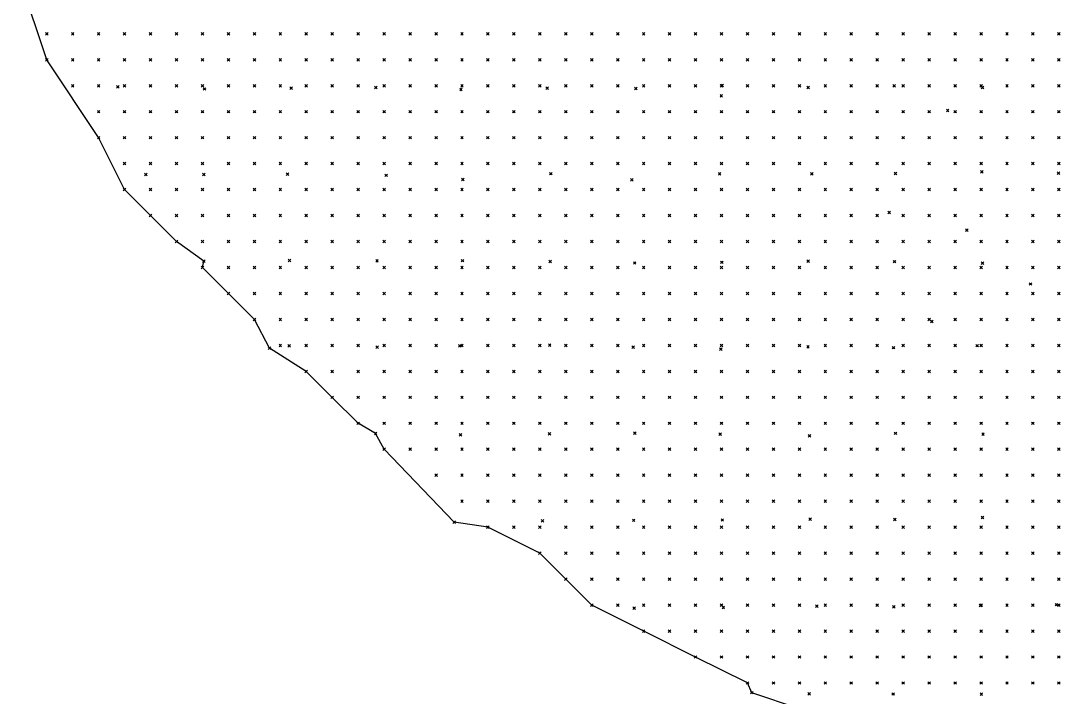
# Model space of a CAD drawing. Header units: metres. Extents: x 441556 to 446409, y 432338 to 461058.
# Drawn here: x 444191.5 to 444311.6, y 446249.8 to 446327.9 of the extents above; entities that cross this region are included whole.
import ezdxf

# ---------------------------------------------------------------- set-up
doc = ezdxf.new("R2010")
doc.units = ezdxf.units.M
doc.header["$MEASUREMENT"] = 0
doc.header["$PDMODE"] = 35
doc.header["$PDSIZE"] = 0.15
doc.layers.add('DTM-INT_YP', color=121, linetype='Continuous')
doc.layers.add('DTM-NOK-RevN_LIDAR_co_lidar', color=91, linetype='Continuous', lineweight=0)
doc.layers.add('DTM-NOK-RevN_RTK', color=32, linetype='Continuous', lineweight=0)

msp = doc.modelspace()

# ---------------------------------------------------------------- linework, layer by layer
at = {"layer": 'DTM-INT_YP'}
msp.add_polyline3d([(444281.501, 446248.407, 340.993), (444275.993, 446250.287, 341.671), (444275.502, 446251.406, 341.496), (444269.503, 446254.406, 341.441), (444263.505, 446257.405, 342.262), (444257.506, 446260.404, 342.74), (444254.507, 446263.404, 342.704), (444251.507, 446266.403, 342.652), (444245.509, 446269.402, 342.515), (444241.606, 446269.977, 342.384), (444233.511, 446278.4, 342.557), (444232.53, 446280.212, 342.595), (444230.512, 446281.4, 342.518), (444227.513, 446284.399, 342.579), (444224.513, 446287.398, 342.541), (444220.26, 446290.076, 342.255), (444218.515, 446293.397, 342.137), (444215.515, 446296.396, 341.948), (444212.516, 446299.396, 341.684), (444212.661, 446300.115, 341.702), (444209.517, 446302.395, 340.492), (444206.517, 446305.394, 339.294), (444203.518, 446308.394, 338.917), (444200.518, 446314.392, 338.771), (444194.52, 446323.39, 337.88), (444191.52, 446332.388, 337.896)], dxfattribs=at)
at = {"layer": 'DTM-NOK-RevN_LIDAR_co_lidar'}
for p in [(444194.52, 446326.39, 338.022), (444197.519, 446326.39, 338.936), (444200.518, 446326.39, 340.386), (444203.518, 446326.39, 341.82), (444206.517, 446326.39, 342.358), (444209.517, 446326.39, 342.54), (444212.516, 446326.39, 342.632), (444215.515, 446326.39, 342.667), (444218.515, 446326.39, 342.665), (444221.514, 446326.39, 342.646), (444224.513, 446326.39, 342.628), (444227.513, 446326.39, 342.639), (444230.512, 446326.39, 342.659), (444233.511, 446326.39, 342.666), (444236.511, 446326.39, 342.723), (444239.51, 446326.39, 342.789), (444242.509, 446326.39, 342.864), (444245.509, 446326.39, 342.974), (444248.508, 446326.39, 343.093), (444251.507, 446326.39, 343.207), (444254.507, 446326.39, 343.312), (444257.506, 446326.39, 343.4), (444260.505, 446326.39, 343.5), (444263.505, 446326.39, 343.619), (444266.504, 446326.39, 343.761), (444269.503, 446326.39, 343.909), (444272.503, 446326.39, 344.038), (444275.502, 446326.39, 344.193), (444278.501, 446326.39, 344.41), (444281.501, 446326.39, 344.634), (444284.5, 446326.39, 344.872), (444287.499, 446326.39, 345.141), (444290.499, 446326.39, 345.415), (444293.498, 446326.39, 345.699), (444296.497, 446326.39, 346.08), (444299.497, 446326.39, 346.62), (444302.496, 446326.39, 347.059), (444305.496, 446326.39, 347.393), (444308.495, 446326.39, 347.767), (444311.494, 446326.39, 348.261), (444194.52, 446323.39, 337.88), (444197.519, 446323.39, 338.524), (444200.518, 446323.39, 339.777), (444203.518, 446323.39, 341.358), (444206.517, 446323.39, 342.183), (444209.517, 446323.39, 342.488), (444212.516, 446323.39, 342.638), (444215.515, 446323.39, 342.707), (444218.515, 446323.39, 342.687), (444221.514, 446323.39, 342.645), (444224.513, 446323.39, 342.638), (444227.513, 446323.39, 342.642), (444230.512, 446323.39, 342.652), (444233.511, 446323.39, 342.665), (444236.511, 446323.39, 342.727), (444239.51, 446323.39, 342.808), (444242.509, 446323.39, 342.867), (444245.509, 446323.39, 342.969), (444248.508, 446323.39, 343.068), (444251.507, 446323.39, 343.165), (444254.507, 446323.39, 343.263), (444257.506, 446323.39, 343.342), (444260.505, 446323.39, 343.427), (444263.505, 446323.39, 343.543), (444266.504, 446323.39, 343.691), (444269.503, 446323.39, 343.858), (444272.503, 446323.39, 344.033), (444275.502, 446323.39, 344.239), (444278.501, 446323.39, 344.475), (444281.501, 446323.39, 344.726), (444284.5, 446323.39, 344.951), (444287.499, 446323.39, 345.21), (444290.499, 446323.39, 345.464), (444293.498, 446323.39, 345.745), (444296.497, 446323.39, 346.182), (444299.497, 446323.39, 346.665), (444302.496, 446323.39, 347.051), (444305.496, 446323.39, 347.37), (444308.495, 446323.39, 347.722), (444311.494, 446323.39, 348.254), (444197.519, 446320.391, 337.925), (444200.518, 446320.391, 339.187), (444203.518, 446320.391, 340.866), (444206.517, 446320.391, 342.02), (444209.517, 446320.391, 342.429), (444212.516, 446320.391, 342.587), (444215.515, 446320.391, 342.704), (444218.515, 446320.391, 342.719), (444221.514, 446320.391, 342.671), (444224.513, 446320.391, 342.653), (444227.513, 446320.391, 342.66), (444230.512, 446320.391, 342.667), (444233.511, 446320.391, 342.684), (444236.511, 446320.391, 342.733), (444239.51, 446320.391, 342.814), (444242.509, 446320.391, 342.872), (444245.509, 446320.391, 342.953), (444248.508, 446320.391, 343.023), (444251.507, 446320.391, 343.1), (444254.507, 446320.391, 343.211), (444257.506, 446320.391, 343.309), (444260.505, 446320.391, 343.398), (444263.505, 446320.391, 343.532), (444266.504, 446320.391, 343.703), (444269.503, 446320.391, 343.873), (444272.503, 446320.391, 344.054), (444275.502, 446320.391, 344.267), (444278.501, 446320.391, 344.503), (444281.501, 446320.391, 344.749), (444284.5, 446320.391, 344.976), (444287.499, 446320.391, 345.203), (444290.499, 446320.391, 345.4), (444293.498, 446320.391, 345.683), (444296.497, 446320.391, 346.195), (444299.497, 446320.391, 346.811), (444302.496, 446320.391, 347.112), (444305.496, 446320.391, 347.398), (444308.495, 446320.391, 347.712), (444311.494, 446320.391, 348.234), (444200.518, 446317.392, 339.017), (444203.518, 446317.392, 340.635), (444206.517, 446317.392, 341.878), (444209.517, 446317.392, 342.355), (444212.516, 446317.392, 342.551), (444215.515, 446317.392, 342.69), (444218.515, 446317.392, 342.721), (444221.514, 446317.392, 342.693), (444224.513, 446317.392, 342.684), (444227.513, 446317.392, 342.693), (444230.512, 446317.392, 342.705), (444233.511, 446317.392, 342.706), (444236.511, 446317.392, 342.74), (444239.51, 446317.392, 342.793), (444242.509, 446317.392, 342.848), (444245.509, 446317.392, 342.939), (444248.508, 446317.392, 343.019), (444251.507, 446317.392, 343.092), (444254.507, 446317.392, 343.21), (444257.506, 446317.392, 343.321), (444260.505, 446317.392, 343.437), (444263.505, 446317.392, 343.579), (444266.504, 446317.392, 343.74), (444269.503, 446317.392, 343.881), (444272.503, 446317.392, 343.994), (444275.502, 446317.392, 344.17), (444278.501, 446317.392, 344.419), (444281.501, 446317.392, 344.661), (444284.5, 446317.392, 344.885), (444287.499, 446317.392, 345.108), (444290.499, 446317.392, 345.314), (444293.498, 446317.392, 345.629), (444296.497, 446317.392, 346.264), (444299.497, 446317.392, 346.962), (444302.496, 446317.392, 347.156), (444305.496, 446317.392, 347.393), (444308.495, 446317.392, 347.708), (444311.494, 446317.392, 348.264), (444200.518, 446314.392, 338.771), (444203.518, 446314.392, 340.447), (444206.517, 446314.392, 341.718), (444209.517, 446314.392, 342.249), (444212.516, 446314.392, 342.525), (444215.515, 446314.392, 342.674), (444218.515, 446314.392, 342.718), (444221.514, 446314.392, 342.711), (444224.513, 446314.392, 342.715), (444227.513, 446314.392, 342.705), (444230.512, 446314.392, 342.71), (444233.511, 446314.392, 342.728), (444236.511, 446314.392, 342.76), (444239.51, 446314.392, 342.8), (444242.509, 446314.392, 342.849), (444245.509, 446314.392, 342.952), (444248.508, 446314.392, 343.067), (444251.507, 446314.392, 343.15), (444254.507, 446314.392, 343.238), (444257.506, 446314.392, 343.317), (444260.505, 446314.392, 343.455), (444263.505, 446314.392, 343.607), (444266.504, 446314.392, 343.733), (444269.503, 446314.392, 343.833), (444272.503, 446314.392, 343.907), (444275.502, 446314.392, 344.064), (444278.501, 446314.392, 344.324), (444281.501, 446314.392, 344.573), (444284.5, 446314.392, 344.812), (444287.499, 446314.392, 345.018), (444290.499, 446314.392, 345.267), (444293.498, 446314.392, 345.735), (444296.497, 446314.392, 346.345), (444299.497, 446314.392, 346.96), (444302.496, 446314.392, 347.136), (444305.496, 446314.392, 347.387), (444308.495, 446314.392, 347.682), (444311.494, 446314.392, 348.329), (444203.518, 446311.393, 339.929), (444206.517, 446311.393, 341.485), (444209.517, 446311.393, 342.111), (444212.516, 446311.393, 342.422), (444215.515, 446311.393, 342.637), (444218.515, 446311.393, 342.713), (444221.514, 446311.393, 342.704), (444224.513, 446311.393, 342.709), (444227.513, 446311.393, 342.701), (444230.512, 446311.393, 342.768), (444233.511, 446311.393, 342.864), (444236.511, 446311.393, 342.928), (444239.51, 446311.393, 342.906), (444242.509, 446311.393, 342.935), (444245.509, 446311.393, 343.014), (444248.508, 446311.393, 343.092), (444251.507, 446311.393, 343.11), (444254.507, 446311.393, 343.119), (444257.506, 446311.393, 343.144), (444260.505, 446311.393, 343.278), (444263.505, 446311.393, 343.475), (444266.504, 446311.393, 343.602), (444269.503, 446311.393, 343.68), (444272.503, 446311.393, 343.816), (444275.502, 446311.393, 344.018), (444278.501, 446311.393, 344.238), (444281.501, 446311.393, 344.477), (444284.5, 446311.393, 344.708), (444287.499, 446311.393, 344.954), (444290.499, 446311.393, 345.316), (444293.498, 446311.393, 345.85), (444296.497, 446311.393, 346.299), (444299.497, 446311.393, 346.804), (444302.496, 446311.393, 347.071), (444305.496, 446311.393, 347.4), (444308.495, 446311.393, 347.693), (444311.494, 446311.393, 348.428), (444203.518, 446308.394, 338.917), (444206.517, 446308.394, 340.645), (444209.517, 446308.394, 341.764), (444212.516, 446308.394, 342.244), (444215.515, 446308.394, 342.541), (444218.515, 446308.394, 342.69), (444221.514, 446308.394, 342.758), (444224.513, 446308.394, 342.781), (444227.513, 446308.394, 342.79), (444230.512, 446308.394, 342.875), (444233.511, 446308.394, 343.023), (444236.511, 446308.394, 343.004), (444239.51, 446308.394, 342.911), (444242.509, 446308.394, 342.851), (444245.509, 446308.394, 342.835), (444248.508, 446308.394, 342.869), (444251.507, 446308.394, 342.968), (444254.507, 446308.394, 343.006), (444257.506, 446308.394, 343.028), (444260.505, 446308.394, 343.113), (444263.505, 446308.394, 343.256), (444266.504, 446308.394, 343.411), (444269.503, 446308.394, 343.565), (444272.503, 446308.394, 343.748), (444275.502, 446308.394, 343.952), (444278.501, 446308.394, 344.163), (444281.501, 446308.394, 344.403), (444284.5, 446308.394, 344.614), (444287.499, 446308.394, 344.958), (444290.499, 446308.394, 345.536), (444293.498, 446308.394, 345.952), (444296.497, 446308.394, 346.21), (444299.497, 446308.394, 346.65), (444302.496, 446308.394, 346.989), (444305.496, 446308.394, 347.395), (444308.495, 446308.394, 347.699), (444311.494, 446308.394, 348.261), (444206.517, 446305.394, 339.294), (444209.517, 446305.394, 340.963), (444212.516, 446305.394, 342.014), (444215.515, 446305.394, 342.435), (444218.515, 446305.394, 342.763), (444221.514, 446305.394, 342.948), (444224.513, 446305.394, 342.934), (444227.513, 446305.394, 342.899), (444230.512, 446305.394, 342.84), (444233.511, 446305.394, 342.773), (444236.511, 446305.394, 342.76), (444239.51, 446305.394, 342.724), (444242.509, 446305.394, 342.747), (444245.509, 446305.394, 342.764), (444248.508, 446305.394, 342.815), (444251.507, 446305.394, 342.896), (444254.507, 446305.394, 342.945), (444257.506, 446305.394, 342.987), (444260.505, 446305.394, 343.058), (444263.505, 446305.394, 343.17), (444266.504, 446305.394, 343.325), (444269.503, 446305.394, 343.512), (444272.503, 446305.394, 343.708), (444275.502, 446305.394, 343.903), (444278.501, 446305.394, 344.109), (444281.501, 446305.394, 344.304), (444284.5, 446305.394, 344.483), (444287.499, 446305.394, 344.924), (444290.499, 446305.394, 345.857), (444293.498, 446305.394, 346.238), (444296.497, 446305.394, 345.973), (444299.497, 446305.394, 346.342), (444302.496, 446305.394, 346.857), (444305.496, 446305.394, 347.22), (444308.495, 446305.394, 347.573), (444311.494, 446305.394, 347.984), (444209.517, 446302.395, 340.492), (444212.516, 446302.395, 342.004), (444215.515, 446302.395, 342.397), (444218.515, 446302.395, 342.659), (444221.514, 446302.395, 342.809), (444224.513, 446302.395, 342.776), (444227.513, 446302.395, 342.713), (444230.512, 446302.395, 342.68), (444233.511, 446302.395, 342.693), (444236.511, 446302.395, 342.683), (444239.51, 446302.395, 342.685), (444242.509, 446302.395, 342.694), (444245.509, 446302.395, 342.726), (444248.508, 446302.395, 342.773), (444251.507, 446302.395, 342.837), (444254.507, 446302.395, 342.92), (444257.506, 446302.395, 342.96), (444260.505, 446302.395, 343.005), (444263.505, 446302.395, 343.127), (444266.504, 446302.395, 343.305), (444269.503, 446302.395, 343.47), (444272.503, 446302.395, 343.621), (444275.502, 446302.395, 343.801), (444278.501, 446302.395, 343.988), (444281.501, 446302.395, 344.147), (444284.5, 446302.395, 344.307), (444287.499, 446302.395, 344.658), (444290.499, 446302.395, 345.161), (444293.498, 446302.395, 345.666), (444296.497, 446302.395, 345.73), (444299.497, 446302.395, 345.986), (444302.496, 446302.395, 346.404), (444305.496, 446302.395, 346.975), (444308.495, 446302.395, 347.365), (444311.494, 446302.395, 347.732), (444212.516, 446299.396, 341.684), (444215.515, 446299.396, 342.04), (444218.515, 446299.396, 342.405), (444221.514, 446299.396, 342.61), (444224.513, 446299.396, 342.717), (444227.513, 446299.396, 342.676), (444230.512, 446299.396, 342.679), (444233.511, 446299.396, 342.659), (444236.511, 446299.396, 342.691), (444239.51, 446299.396, 342.69), (444242.509, 446299.396, 342.69), (444245.509, 446299.396, 342.709), (444248.508, 446299.396, 342.738), (444251.507, 446299.396, 342.778), (444254.507, 446299.396, 342.885), (444257.506, 446299.396, 342.946), (444260.505, 446299.396, 343.004), (444263.505, 446299.396, 343.101), (444266.504, 446299.396, 343.23), (444269.503, 446299.396, 343.381), (444272.503, 446299.396, 343.53), (444275.502, 446299.396, 343.702), (444278.501, 446299.396, 343.866), (444281.501, 446299.396, 343.986), (444284.5, 446299.396, 344.147), (444287.499, 446299.396, 344.432), (444290.499, 446299.396, 344.799), (444293.498, 446299.396, 345.174), (444296.497, 446299.396, 345.412), (444299.497, 446299.396, 345.772), (444302.496, 446299.396, 346.191), (444305.496, 446299.396, 346.732), (444308.495, 446299.396, 347.202), (444311.494, 446299.396, 347.455), (444215.515, 446296.396, 341.948), (444218.515, 446296.396, 342.264), (444221.514, 446296.396, 342.553), (444224.513, 446296.396, 342.673), (444227.513, 446296.396, 342.715), (444230.512, 446296.396, 342.695), (444233.511, 446296.396, 342.671), (444236.511, 446296.396, 342.669), (444239.51, 446296.396, 342.679), (444242.509, 446296.396, 342.654), (444245.509, 446296.396, 342.669), (444248.508, 446296.396, 342.713), (444251.507, 446296.396, 342.77), (444254.507, 446296.396, 342.844), (444257.506, 446296.396, 342.91), (444260.505, 446296.396, 342.985), (444263.505, 446296.396, 343.066), (444266.504, 446296.396, 343.179), (444269.503, 446296.396, 343.319), (444272.503, 446296.396, 343.45), (444275.502, 446296.396, 343.607), (444278.501, 446296.396, 343.77), (444281.501, 446296.396, 343.902), (444284.5, 446296.396, 344.043), (444287.499, 446296.396, 344.217), (444290.499, 446296.396, 344.553), (444293.498, 446296.396, 344.908), (444296.497, 446296.396, 345.204), (444299.497, 446296.396, 345.511), (444302.496, 446296.396, 346.019), (444305.496, 446296.396, 346.499), (444308.495, 446296.396, 347.016), (444311.494, 446296.396, 347.257), (444218.515, 446293.397, 342.137), (444221.514, 446293.397, 342.474), (444224.513, 446293.397, 342.689), (444227.513, 446293.397, 342.73), (444230.512, 446293.397, 342.725), (444233.511, 446293.397, 342.685), (444236.511, 446293.397, 342.685), (444239.51, 446293.397, 342.694), (444242.509, 446293.397, 342.678), (444245.509, 446293.397, 342.689), (444248.508, 446293.397, 342.716), (444251.507, 446293.397, 342.757), (444254.507, 446293.397, 342.822), (444257.506, 446293.397, 342.912), (444260.505, 446293.397, 342.972), (444263.505, 446293.397, 343.019), (444266.504, 446293.397, 343.121), (444269.503, 446293.397, 343.267), (444272.503, 446293.397, 343.41), (444275.502, 446293.397, 343.548), (444278.501, 446293.397, 343.691), (444281.501, 446293.397, 343.821), (444284.5, 446293.397, 343.914), (444287.499, 446293.397, 344.054), (444290.499, 446293.397, 344.435), (444293.498, 446293.397, 344.741), (444296.497, 446293.397, 345.066), (444299.497, 446293.397, 345.414), (444302.496, 446293.397, 345.778), (444305.496, 446293.397, 346.302), (444308.495, 446293.397, 346.671), (444311.494, 446293.397, 346.884), (444221.514, 446290.398, 342.409), (444224.513, 446290.398, 342.647), (444227.513, 446290.398, 342.734), (444230.512, 446290.398, 342.747), (444233.511, 446290.398, 342.707), (444236.511, 446290.398, 342.689), (444239.51, 446290.398, 342.695), (444242.509, 446290.398, 342.695), (444245.509, 446290.398, 342.698), (444248.508, 446290.398, 342.711), (444251.507, 446290.398, 342.731), (444254.507, 446290.398, 342.793), (444257.506, 446290.398, 342.888), (444260.505, 446290.398, 342.963), (444263.505, 446290.398, 343.025), (444266.504, 446290.398, 343.103), (444269.503, 446290.398, 343.215), (444272.503, 446290.398, 343.352), (444275.502, 446290.398, 343.479), (444278.501, 446290.398, 343.609), (444281.501, 446290.398, 343.738), (444284.5, 446290.398, 343.847), (444287.499, 446290.398, 343.995), (444290.499, 446290.398, 344.349), (444293.498, 446290.398, 344.669), (444296.497, 446290.398, 344.924), (444299.497, 446290.398, 345.226), (444302.496, 446290.398, 345.601), (444305.496, 446290.398, 346.032), (444308.495, 446290.398, 346.216), (444311.494, 446290.398, 346.35), (444224.513, 446287.398, 342.541), (444227.513, 446287.398, 342.669), (444230.512, 446287.398, 342.712), (444233.511, 446287.398, 342.708), (444236.511, 446287.398, 342.677), (444239.51, 446287.398, 342.661), (444242.509, 446287.398, 342.647), (444245.509, 446287.398, 342.678), (444248.508, 446287.398, 342.701), (444251.507, 446287.398, 342.733), (444254.507, 446287.398, 342.798), (444257.506, 446287.398, 342.885), (444260.505, 446287.398, 342.977), (444263.505, 446287.398, 343.037), (444266.504, 446287.398, 343.084), (444269.503, 446287.398, 343.177), (444272.503, 446287.398, 343.299), (444275.502, 446287.398, 343.41), (444278.501, 446287.398, 343.547), (444281.501, 446287.398, 343.707), (444284.5, 446287.398, 343.905), (444287.499, 446287.398, 344.142), (444290.499, 446287.398, 344.381), (444293.498, 446287.398, 344.632), (444296.497, 446287.398, 344.808), (444299.497, 446287.398, 345.024), (444302.496, 446287.398, 345.191), (444305.496, 446287.398, 345.579), (444308.495, 446287.398, 345.754), (444311.494, 446287.398, 345.843), (444227.513, 446284.399, 342.579), (444230.512, 446284.399, 342.622), (444233.511, 446284.399, 342.61), (444236.511, 446284.399, 342.646), (444239.51, 446284.399, 342.643), (444242.509, 446284.399, 342.644), (444245.509, 446284.399, 342.674), (444248.508, 446284.399, 342.71), (444251.507, 446284.399, 342.747), (444254.507, 446284.399, 342.792), (444257.506, 446284.399, 342.859), (444260.505, 446284.399, 342.966), (444263.505, 446284.399, 343.051), (444266.504, 446284.399, 343.098), (444269.503, 446284.399, 343.17), (444272.503, 446284.399, 343.289), (444275.502, 446284.399, 343.442), (444278.501, 446284.399, 343.614), (444281.501, 446284.399, 343.784), (444284.5, 446284.399, 343.968), (444287.499, 446284.399, 344.273), (444290.499, 446284.399, 344.387), (444293.498, 446284.399, 344.456), (444296.497, 446284.399, 344.545), (444299.497, 446284.399, 344.701), (444302.496, 446284.399, 344.798), (444305.496, 446284.399, 345.081), (444308.495, 446284.399, 345.313), (444311.494, 446284.399, 345.449), (444230.512, 446281.4, 342.518), (444233.511, 446281.4, 342.582), (444236.511, 446281.4, 342.617), (444239.51, 446281.4, 342.628), (444242.509, 446281.4, 342.626), (444245.509, 446281.4, 342.67), (444248.508, 446281.4, 342.711), (444251.507, 446281.4, 342.781), (444254.507, 446281.4, 342.845), (444257.506, 446281.4, 342.94), (444260.505, 446281.4, 343.047), (444263.505, 446281.4, 343.124), (444266.504, 446281.4, 343.187), (444269.503, 446281.4, 343.279), (444272.503, 446281.4, 343.381), (444275.502, 446281.4, 343.488), (444278.501, 446281.4, 343.643), (444281.501, 446281.4, 343.77), (444284.5, 446281.4, 343.875), (444287.499, 446281.4, 344.093), (444290.499, 446281.4, 344.131), (444293.498, 446281.4, 344.166), (444296.497, 446281.4, 344.287), (444299.497, 446281.4, 344.462), (444302.496, 446281.4, 344.643), (444305.496, 446281.4, 344.851), (444308.495, 446281.4, 345.063), (444311.494, 446281.4, 345.264), (444233.511, 446278.4, 342.557), (444236.511, 446278.4, 342.614), (444239.51, 446278.4, 342.685), (444242.509, 446278.4, 342.718), (444245.509, 446278.4, 342.771), (444248.508, 446278.4, 342.815), (444251.507, 446278.4, 342.879), (444254.507, 446278.4, 342.934), (444257.506, 446278.4, 343.02), (444260.505, 446278.4, 343.049), (444263.505, 446278.4, 343.068), (444266.504, 446278.4, 343.096), (444269.503, 446278.4, 343.174), (444272.503, 446278.4, 343.351), (444275.502, 446278.4, 343.446), (444278.501, 446278.4, 343.476), (444281.501, 446278.4, 343.581), (444284.5, 446278.4, 343.68), (444287.499, 446278.4, 343.856), (444290.499, 446278.4, 343.972), (444293.498, 446278.4, 344.017), (444296.497, 446278.4, 344.21), (444299.497, 446278.4, 344.385), (444302.496, 446278.4, 344.582), (444305.496, 446278.4, 344.79), (444308.495, 446278.4, 344.973), (444311.494, 446278.4, 345.177), (444239.51, 446275.401, 342.655), (444242.509, 446275.401, 342.733), (444245.509, 446275.401, 342.745), (444248.508, 446275.401, 342.763), (444251.507, 446275.401, 342.787), (444254.507, 446275.401, 342.806), (444257.506, 446275.401, 342.848), (444260.505, 446275.401, 342.871), (444263.505, 446275.401, 342.933), (444266.504, 446275.401, 342.994), (444269.503, 446275.401, 343.057), (444272.503, 446275.401, 343.208), (444275.502, 446275.401, 343.329), (444278.501, 446275.401, 343.405), (444281.501, 446275.401, 343.51), (444284.5, 446275.401, 343.639), (444287.499, 446275.401, 343.803), (444290.499, 446275.401, 343.949), (444293.498, 446275.401, 343.98), (444296.497, 446275.401, 344.179), (444299.497, 446275.401, 344.341), (444302.496, 446275.401, 344.491), (444305.496, 446275.401, 344.671), (444308.495, 446275.401, 344.847), (444311.494, 446275.401, 345.007), (444242.509, 446272.402, 342.517), (444245.509, 446272.402, 342.57), (444248.508, 446272.402, 342.627), (444251.507, 446272.402, 342.664), (444254.507, 446272.402, 342.677), (444257.506, 446272.402, 342.736), (444260.505, 446272.402, 342.805), (444263.505, 446272.402, 342.889), (444266.504, 446272.402, 342.961), (444269.503, 446272.402, 343.017), (444272.503, 446272.402, 343.113), (444275.502, 446272.402, 343.234), (444278.501, 446272.402, 343.376), (444281.501, 446272.402, 343.474), (444284.5, 446272.402, 343.586), (444287.499, 446272.402, 343.727), (444290.499, 446272.402, 343.828), (444293.498, 446272.402, 343.916), (444296.497, 446272.402, 344.077), (444299.497, 446272.402, 344.21), (444302.496, 446272.402, 344.341), (444305.496, 446272.402, 344.48), (444308.495, 446272.402, 344.62), (444311.494, 446272.402, 344.72), (444245.509, 446269.402, 342.515), (444248.508, 446269.402, 342.589), (444251.507, 446269.402, 342.65), (444254.507, 446269.402, 342.69), (444257.506, 446269.402, 342.755), (444260.505, 446269.402, 342.828), (444263.505, 446269.402, 342.893), (444266.504, 446269.402, 342.944), (444269.503, 446269.402, 342.994), (444272.503, 446269.402, 343.063), (444275.502, 446269.402, 343.153), (444278.501, 446269.402, 343.282), (444281.501, 446269.402, 343.38), (444284.5, 446269.402, 343.462), (444287.499, 446269.402, 343.569), (444290.499, 446269.402, 343.661), (444293.498, 446269.402, 343.785), (444296.497, 446269.402, 343.909), (444299.497, 446269.402, 344.018), (444302.496, 446269.402, 344.114), (444305.496, 446269.402, 344.219), (444308.495, 446269.402, 344.327), (444311.494, 446269.402, 344.399), (444251.507, 446266.403, 342.652), (444254.507, 446266.403, 342.72), (444257.506, 446266.403, 342.77), (444260.505, 446266.403, 342.812), (444263.505, 446266.403, 342.858), (444266.504, 446266.403, 342.906), (444269.503, 446266.403, 342.957), (444272.503, 446266.403, 343.012), (444275.502, 446266.403, 343.074), (444278.501, 446266.403, 343.165), (444281.501, 446266.403, 343.263), (444284.5, 446266.403, 343.339), (444287.499, 446266.403, 343.442), (444290.499, 446266.403, 343.552), (444293.498, 446266.403, 343.649), (444296.497, 446266.403, 343.752), (444299.497, 446266.403, 343.836), (444302.496, 446266.403, 343.891), (444305.496, 446266.403, 343.956), (444308.495, 446266.403, 344.026), (444311.494, 446266.403, 344.089), (444254.507, 446263.404, 342.704), (444257.506, 446263.404, 342.754), (444260.505, 446263.404, 342.787), (444263.505, 446263.404, 342.813), (444266.504, 446263.404, 342.842), (444269.503, 446263.404, 342.868), (444272.503, 446263.404, 342.913), (444275.502, 446263.404, 342.977), (444278.501, 446263.404, 343.027), (444281.501, 446263.404, 343.109), (444284.5, 446263.404, 343.201), (444287.499, 446263.404, 343.304), (444290.499, 446263.404, 343.413), (444293.498, 446263.404, 343.493), (444296.497, 446263.404, 343.549), (444299.497, 446263.404, 343.607), (444302.496, 446263.404, 343.655), (444305.496, 446263.404, 343.699), (444308.495, 446263.404, 343.741), (444311.494, 446263.404, 343.816), (444257.506, 446260.404, 342.74), (444260.505, 446260.404, 342.769), (444263.505, 446260.404, 342.681), (444266.504, 446260.404, 342.512), (444269.503, 446260.404, 342.416), (444272.503, 446260.404, 342.472), (444275.502, 446260.404, 342.59), (444278.501, 446260.404, 342.682), (444281.501, 446260.404, 342.805), (444284.5, 446260.404, 342.967), (444287.499, 446260.404, 343.085), (444290.499, 446260.404, 343.208), (444293.498, 446260.404, 343.283), (444296.497, 446260.404, 343.311), (444299.497, 446260.404, 343.364), (444302.496, 446260.404, 343.421), (444305.496, 446260.404, 343.478), (444308.495, 446260.404, 343.546), (444311.494, 446260.404, 343.641), (444263.505, 446257.405, 342.262), (444266.504, 446257.405, 341.871), (444269.503, 446257.405, 341.735), (444272.503, 446257.405, 341.866), (444275.502, 446257.405, 342.068), (444278.501, 446257.405, 342.27), (444281.501, 446257.405, 342.489), (444284.5, 446257.405, 342.722), (444287.499, 446257.405, 342.899), (444290.499, 446257.405, 343.04), (444293.498, 446257.405, 343.109), (444296.497, 446257.405, 343.173), (444299.497, 446257.405, 343.23), (444302.496, 446257.405, 343.302), (444305.496, 446257.405, 343.362), (444308.495, 446257.405, 343.448), (444311.494, 446257.405, 343.528), (444269.503, 446254.406, 341.441), (444272.503, 446254.406, 341.688), (444275.502, 446254.406, 341.908), (444278.501, 446254.406, 342.128), (444281.501, 446254.406, 342.364), (444284.5, 446254.406, 342.589), (444287.499, 446254.406, 342.779), (444290.499, 446254.406, 342.911), (444293.498, 446254.406, 343), (444296.497, 446254.406, 343.078), (444299.497, 446254.406, 343.139), (444302.496, 446254.406, 343.208), (444305.496, 446254.406, 343.248), (444308.495, 446254.406, 343.227), (444311.494, 446254.406, 343.12), (444275.502, 446251.406, 341.496), (444278.501, 446251.406, 341.764), (444281.501, 446251.406, 341.975), (444284.5, 446251.406, 342.298), (444287.499, 446251.406, 342.578), (444290.499, 446251.406, 342.752), (444293.498, 446251.406, 342.879), (444296.497, 446251.406, 342.973), (444299.497, 446251.406, 343.025), (444302.496, 446251.406, 343.065), (444305.496, 446251.406, 343.031), (444308.495, 446251.406, 342.684), (444311.494, 446251.406, 342.173)]:
    msp.add_point(p, dxfattribs=at)
at = {"layer": 'DTM-NOK-RevN_RTK'}
for p in [(444202.731, 446320.254, 340.388), (444212.749, 446320.016, 342.572), (444222.769, 446320.123, 342.625), (444232.556, 446320.179, 342.623), (444242.392, 446319.947, 342.793), (444252.363, 446320.105, 343.106), (444262.6, 446320.06, 343.513), (444272.566, 446320.42, 344.045), (444282.503, 446320.197, 344.889), (444292.457, 446320.369, 345.634), (444302.649, 446320.175, 347.185), (444272.478, 446319.22, 344.121), (444298.639, 446317.516, 347.291), (444205.967, 446310.124, 341.276), (444212.67, 446310.131, 342.333), (444222.358, 446310.179, 342.674), (444233.74, 446310.04, 342.808), (444252.786, 446310.231, 343.084), (444272.285, 446310.225, 343.856), (444282.952, 446310.202, 344.609), (444292.595, 446310.257, 345.707), (444302.595, 446310.433, 347.111), (444311.445, 446310.283, 348.376), (444242.62, 446309.573, 342.995), (444262.138, 446309.52, 343.269), (444291.884, 446305.745, 346.747), (444300.84, 446303.707, 346.566), (444222.571, 446300.206, 342.688), (444232.689, 446300.169, 342.667), (444242.566, 446300.183, 342.709), (444212.661, 446300.115, 341.702), (444252.695, 446300.078, 342.86), (444262.468, 446299.919, 343.11), (444272.527, 446299.996, 343.625), (444282.524, 446300.136, 344.176), (444292.49, 446300.072, 345.136), (444302.651, 446299.909, 346.28), (444308.196, 446297.488, 347.349), (444296.794, 446293.144, 345.098), (444220.26, 446290.076, 342.255), (444222.54, 446290.355, 342.548), (444232.71, 446290.192, 342.748), (444242.262, 446290.339, 342.721), (444252.644, 446290.413, 342.795), (444262.301, 446290.19, 343.038), (444272.426, 446289.975, 343.521), (444282.496, 446290.239, 343.849), (444292.372, 446290.133, 344.655), (444302.038, 446290.365, 345.653), (444232.53, 446280.212, 342.595), (444242.347, 446280.063, 342.651), (444252.612, 446280.179, 342.939), (444262.474, 446280.263, 343.144), (444272.359, 446280.136, 343.588), (444282.659, 446279.94, 343.73), (444292.605, 446280.242, 343.976), (444302.724, 446280.141, 344.707), (444251.816, 446270.134, 342.771), (444262.349, 446270.192, 342.909), (444272.595, 446270.233, 343.191), (444282.742, 446270.325, 343.53), (444292.522, 446270.28, 343.869), (444302.649, 446270.528, 344.443), (444241.606, 446269.977, 342.384), (444262.413, 446260.042, 342.819), (444272.715, 446260.116, 342.296), (444283.525, 446260.284, 342.786), (444292.423, 446260.216, 343.204), (444302.423, 446260.353, 343.47), (444311.197, 446260.45, 343.708), (444275.993, 446250.287, 341.671), (444282.629, 446250.162, 342.067), (444292.332, 446250.132, 342.85), (444302.531, 446250.119, 343.087)]:
    msp.add_point(p, dxfattribs=at)

doc.saveas('drawing.dxf')
